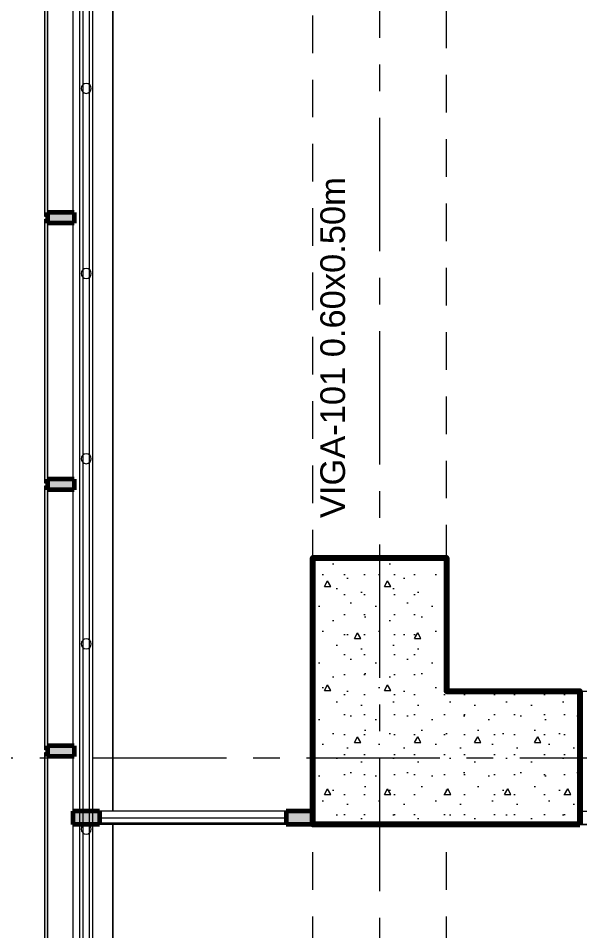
# Model space of a CAD drawing. Header units: inches. Extents: x -38 to 5698, y -33 to 92.
# Drawn here: x 285.465 to 287.57, y 29.302 to 32.724 of the extents above; entities that cross this region are included whole.
import ezdxf

# ---------------------------------------------------------------- set-up
doc = ezdxf.new("R2010")
doc.units = ezdxf.units.IN
doc.header["$MEASUREMENT"] = 0
doc.set_wipeout_variables(frame=1)
for name, pattern in [('Hidden Line', [0.195611, 0.141111, -0.0545]), ('Punto & Raya', [0.65, 0.5, -0.075, 0, -0.075]), ('Wipeout_Contour', [1, 0, -1])]:
    doc.linetypes.add(name, pattern=pattern)
for name, color, linetype in [('02 _ ARQ _ ALB _ Ejes Generales', 7, 'Continuous'), ('02 _ ARQ _ ZON _ Espacio.3D', 7, 'Continuous'), ('08 _ STR _ EXT _ 06 Columnas', 7, 'Continuous'), ('08 _ STR _ EXT _ 07 Losa Aligerada', 7, 'Continuous'), ('08 _ STR _ EXT _ 09 Vigas', 7, 'Continuous'), ('Acabado - Muros', 7, 'Continuous'), ('Estructura - 04 MURO', 253, 'Continuous'), ('Interior - Escaleras & Barandillas', 7, 'Continuous'), ('Notas - Etiquetas', 251, 'Continuous')]:
    doc.layers.add(name, color=color, linetype=linetype)
doc.styles.add('Estilo_Generado_4', font='swisse.ttf')

msp = doc.modelspace()

# ---------------------------------------------------------------- hatches: boundary and pattern name
at = {"layer": '08 _ STR _ EXT _ 06 Columnas', "linetype": 'Continuous', "lineweight": 9}
h = msp.add_hatch(dxfattribs=at)
h.set_pattern_fill('HORMIGÓN_EN_MASA_0002', style=0, pattern_type=2)
h.set_pattern_definition([(0, (277.50004, 6e-09), (0, 0.3897114), [0.024375, -0.200625]), (0, (277.61254, 0.19486), (0, 0.3897114), [0.024375, -0.200625]), (60, (277.50004, 6e-09), (-0.3375, 0.1948557), [0.024375, -0.200625]), (60, (277.72504, 6e-09), (-0.3375, 0.1948557), [0.024375, -0.200625]), (120, (277.5244, 6e-09), (0.3375, 0.1948557), [0.024375, -0.200625]), (120, (277.7494, 6e-09), (0.3375, 0.1948557), [0.024375, -0.200625]), (0, (277.50004, 0.0375), (0, 0.075), [0, -0.075, 0, -0.1125]), (45, (277.53754, 0.0375), (-0.053033, 0.053033), [0, -0.05625, 0, -0.09375])])
h.paths.add_polyline_path([(287.57, 29.7), (287.57, 30.2), (287.07, 30.2), (287.07, 30.7), (286.57, 30.7), (286.57, 29.7)])
at = {"layer": 'Acabado - Muros', "linetype": 'Continuous', "lineweight": 9}
for points in [[(285.565, 32.97), (285.565, 31.98), (285.575, 31.98), (285.575, 32.97)], [(285.565, 31.97), (285.565, 30.98), (285.575, 30.98), (285.575, 31.97)], [(285.565, 30.97), (285.565, 29.98), (285.575, 29.98), (285.575, 30.97)], [(285.565, 29.97), (285.565, 28.98), (285.575, 28.98), (285.575, 29.97)]]:
    msp.add_hatch(color=250, dxfattribs=at).paths.add_polyline_path(points)

# ---------------------------------------------------------------- linework, layer by layer
at = {"layer": '02 _ ARQ _ ALB _ Ejes Generales', "color": 252, "linetype": 'Punto & Raya', "lineweight": 13}
msp.add_line((286.82, 3.05), (286.82, 44.9), dxfattribs=at)
at = {"layer": '02 _ ARQ _ ZON _ Espacio.3D', "color": 254, "linetype": 'Continuous', "lineweight": 0, "flags": 128}
msp.add_lwpolyline([(285.82, 33.75), (285.8201, 29.75), (286.57, 29.7499), (286.57, 30.7), (287.07, 30.7), (287.07, 30.2), (287.57, 30.2), (287.57, 29.75), (293.57, 29.75), (293.57, 31.0002), (294.07, 31.0001), (294.07, 30.2), (294.47, 30.1999), (294.47, 29.75), (300.57, 29.75)], dxfattribs=at)
msp.add_lwpolyline([(294.47, 29.7), (285.82, 29.7), (285.82, 26.6), (295.5202, 26.6), (295.5202, 29.7)], close=True, dxfattribs=at)
at = {"layer": '08 _ STR _ EXT _ 06 Columnas', "color": 7, "linetype": 'Continuous', "lineweight": 80, "flags": 128}
msp.add_lwpolyline([(287.57, 29.7), (286.57, 29.7), (286.57, 30.7), (287.07, 30.7), (287.07, 30.2), (287.57, 30.2)], close=True, dxfattribs=at)
at = {"layer": '08 _ STR _ EXT _ 09 Vigas', "color": 251, "linetype": 'Hidden Line', "lineweight": 13}
for p, q in [((286.57, 29.7), (286.57, 39.9)), ((287.07, 30.2), (287.07, 39.4)), ((287.07, 30.2), (293.57, 30.2)), ((286.57, 17.4), (286.57, 29.7)), ((287.07, 17.4), (287.07, 29.7)), ((287.07, 29.7), (307.57, 29.7))]:
    msp.add_line(p, q, dxfattribs=at)
at = {"layer": 'Acabado - Muros', "color": 7, "linetype": 'Continuous', "lineweight": 60}
for p, q in [((285.575, 31.995), (285.575, 31.955)), ((285.575, 30.995), (285.575, 30.955)), ((285.575, 29.995), (285.575, 29.955)), ((286.57, 29.75), (286.57, 29.7))]:
    msp.add_line(p, q, dxfattribs=at)
at = {"layer": 'Acabado - Muros', "color": 7, "linetype": 'Continuous', "lineweight": 13, "flags": 128}
for points in [[(285.565, 32.97), (285.575, 32.97), (285.575, 31.98), (285.565, 31.98)], [(285.565, 31.97), (285.575, 31.97), (285.575, 30.98), (285.565, 30.98)], [(285.565, 30.97), (285.575, 30.97), (285.575, 29.98), (285.565, 29.98)], [(285.565, 29.97), (285.575, 29.97), (285.575, 28.98), (285.565, 28.98)]]:
    msp.add_lwpolyline(points, close=True, dxfattribs=at)

# ---------------------------------------------------------------- texts
at = {"layer": 'Notas - Etiquetas', "color": 8, "linetype": 'Continuous', "lineweight": 13, "insert": (286.5976, 30.8492), "char_height": 0.0925, "attachment_point": 1, "rotation": 90, "style": 'Estilo_Generado_4'}
msp.add_mtext('\\A1;{\\pql;\\fSwis721 Ex BT|b0|i0|c0|p34;VIGA-101\\fSwis721 Ex BT|b0|i0|c0|p34; \\fSwis721 Ex BT|b0|i0|c0|p34;0.60\\fSwis721 Ex BT|b0|i0|c0|p34;x\\fSwis721 Ex BT|b0|i0|c0|p34;0.50\\fSwis721 Ex BT|b0|i0|c0|p34;m}', dxfattribs=at)

# ---------------------------------------------------------------- next in the draw order: wipeouts: each hides what was drawn before it
at = {"color": 254, "linetype": 'Wipeout_Contour', "lineweight": 0, "ltscale": 9682.371993}
msp.add_wipeout([(285.67, 33.75), (285.67, 22.7114), (285.82, 22.7114), (285.82, 33.75)], dxfattribs=at).dxf.layer = 'Estructura - 04 MURO'

# ---------------------------------------------------------------- next in the draw order: hatches: boundary and pattern name
at = {"layer": 'Acabado - Muros', "linetype": 'Continuous', "lineweight": 0}
for points in [[(285.675, 31.995), (285.575, 31.995), (285.575, 31.955), (285.675, 31.955)], [(285.675, 30.995), (285.575, 30.995), (285.575, 30.955), (285.675, 30.955)], [(285.675, 29.995), (285.575, 29.995), (285.575, 29.955), (285.675, 29.955)]]:
    msp.add_hatch(color=254, dxfattribs=at).paths.add_polyline_path(points)

# ---------------------------------------------------------------- next in the draw order: linework, layer by layer
at = {"layer": '02 _ ARQ _ ALB _ Ejes Generales', "color": 252, "linetype": 'Punto & Raya', "lineweight": 13}
msp.add_line((283.3454, 29.95), (332.07, 29.95), dxfattribs=at)
at = {"layer": '08 _ STR _ EXT _ 07 Losa Aligerada', "color": 7, "linetype": 'Continuous', "lineweight": 18, "flags": 128}
msp.add_lwpolyline([(300.87, 41.4352), (299.92, 41.4352), (299.92, 42.9), (294.72, 42.9), (294.72, 41.4352), (293.7699, 41.4352), (293.7699, 39.9), (288.7701, 39.9), (288.7701, 41.1), (285.3701, 41.1), (285.3701, 37.7), (286.57, 37.7), (286.57, 33.9), (285.67, 33.9), (285.67, 21.2663), (285.72, 21.2663), (285.72, 11.97, 1.049431), (291.2937, 6.3), (302.1003, 6.3)], format="xyb", dxfattribs=at)
at = {"layer": 'Acabado - Muros', "color": 7, "linetype": 'Continuous', "lineweight": 60}
for p, q in [((285.675, 31.995), (285.575, 31.995)), ((285.675, 31.995), (285.675, 31.955)), ((285.675, 31.955), (285.575, 31.955)), ((285.675, 30.995), (285.575, 30.995)), ((285.675, 30.995), (285.675, 30.955)), ((285.675, 30.955), (285.575, 30.955)), ((285.675, 29.995), (285.575, 29.995)), ((285.675, 29.995), (285.675, 29.955)), ((285.675, 29.955), (285.575, 29.955)), ((285.67, 29.75), (285.67, 29.7))]:
    msp.add_line(p, q, dxfattribs=at)
at = {"layer": 'Estructura - 04 MURO', "color": 7, "linetype": 'Continuous', "lineweight": 13, "flags": 128}
for points in [[(285.67, 33.9), (285.67, 22.7114)], [(285.82, 22.7114), (285.82, 33.75)]]:
    msp.add_lwpolyline(points, dxfattribs=at)
at = {"layer": 'Interior - Escaleras & Barandillas', "color": 161, "linetype": 'Continuous', "lineweight": 13}
for p, q in [((285.7075, 33.8625), (285.7075, 11.6306)), ((285.7075, 33.8625), (285.7075, 11.6306)), ((285.7075, 33.8625), (285.7075, 11.6306)), ((285.7325, 11.6203), (285.7325, 33.8375)), ((285.7325, 11.6203), (285.7325, 33.8375)), ((285.7325, 11.6203), (285.7325, 33.8375)), ((285.695, 33.7875), (285.695, 11.6504)), ((285.745, 11.6504), (285.745, 33.7875))]:
    msp.add_line(p, q, dxfattribs=at)
at = {"layer": 'Interior - Escaleras & Barandillas', "color": 161, "linetype": 'Continuous', "lineweight": 13, "flags": 128}
for points in [[(285.7388, 32.4609, 1), (285.7013, 32.4609, 1)], [(285.7388, 31.7664, 1), (285.7013, 31.7664, 1)], [(285.7388, 31.0719, 1), (285.7013, 31.0719, 1)], [(285.7388, 30.3774, 1), (285.7013, 30.3774, 1)], [(285.7388, 29.6829, 1), (285.7013, 29.6829, 1)]]:
    msp.add_lwpolyline(points, format="xyb", close=True, dxfattribs=at)

# ---------------------------------------------------------------- next in the draw order: wipeouts: each hides what was drawn before it
at = {"color": 254, "linetype": 'Wipeout_Contour', "lineweight": 0, "ltscale": 9683.918324}
msp.add_wipeout([(285.77, 29.7), (286.47, 29.7), (286.47, 29.75), (285.77, 29.75)], dxfattribs=at).dxf.layer = 'Acabado - Muros'

# ---------------------------------------------------------------- next in the draw order: linework, layer by layer
at = {"layer": 'Acabado - Muros', "color": 7, "linetype": 'Continuous', "lineweight": 60}
for p, q in [((285.77, 29.75), (285.67, 29.75)), ((286.57, 29.75), (286.47, 29.75))]:
    msp.add_line(p, q, dxfattribs=at)
at = {"layer": 'Acabado - Muros', "color": 251, "linetype": 'Continuous', "lineweight": 13, "flags": 128}
for points in [[(286.47, 29.75), (285.77, 29.75)], [(286.47, 29.7), (285.77, 29.7)]]:
    msp.add_lwpolyline(points, dxfattribs=at)

# ---------------------------------------------------------------- next in the draw order: wipeouts: each hides what was drawn before it
at = {"color": 254, "linetype": 'Wipeout_Contour', "lineweight": 0, "ltscale": 9683.917832}
msp.add_wipeout([(285.77, 29.705), (286.47, 29.705), (286.47, 29.725), (285.77, 29.725)], dxfattribs=at).dxf.layer = 'Acabado - Muros'

# ---------------------------------------------------------------- next in the draw order: hatches: boundary and pattern name
at = {"layer": 'Acabado - Muros', "linetype": 'Continuous', "lineweight": 0}
for points in [[(285.77, 29.7), (285.77, 29.75), (285.67, 29.75), (285.67, 29.7)], [(286.47, 29.7), (286.57, 29.7), (286.57, 29.75), (286.47, 29.75)]]:
    msp.add_hatch(color=254, dxfattribs=at).paths.add_polyline_path(points)

# ---------------------------------------------------------------- next in the draw order: linework, layer by layer
at = {"layer": 'Acabado - Muros', "color": 7, "linetype": 'Continuous', "lineweight": 60}
for p, q in [((285.77, 29.75), (285.77, 29.7)), ((286.47, 29.75), (286.47, 29.7)), ((285.77, 29.7), (285.67, 29.7)), ((286.57, 29.7), (286.47, 29.7))]:
    msp.add_line(p, q, dxfattribs=at)
at = {"layer": 'Acabado - Muros', "color": 7, "linetype": 'Continuous', "lineweight": 13, "flags": 128}
msp.add_lwpolyline([(285.77, 29.705), (285.77, 29.725), (286.47, 29.725), (286.47, 29.705)], close=True, dxfattribs=at)

doc.saveas('drawing.dxf')
